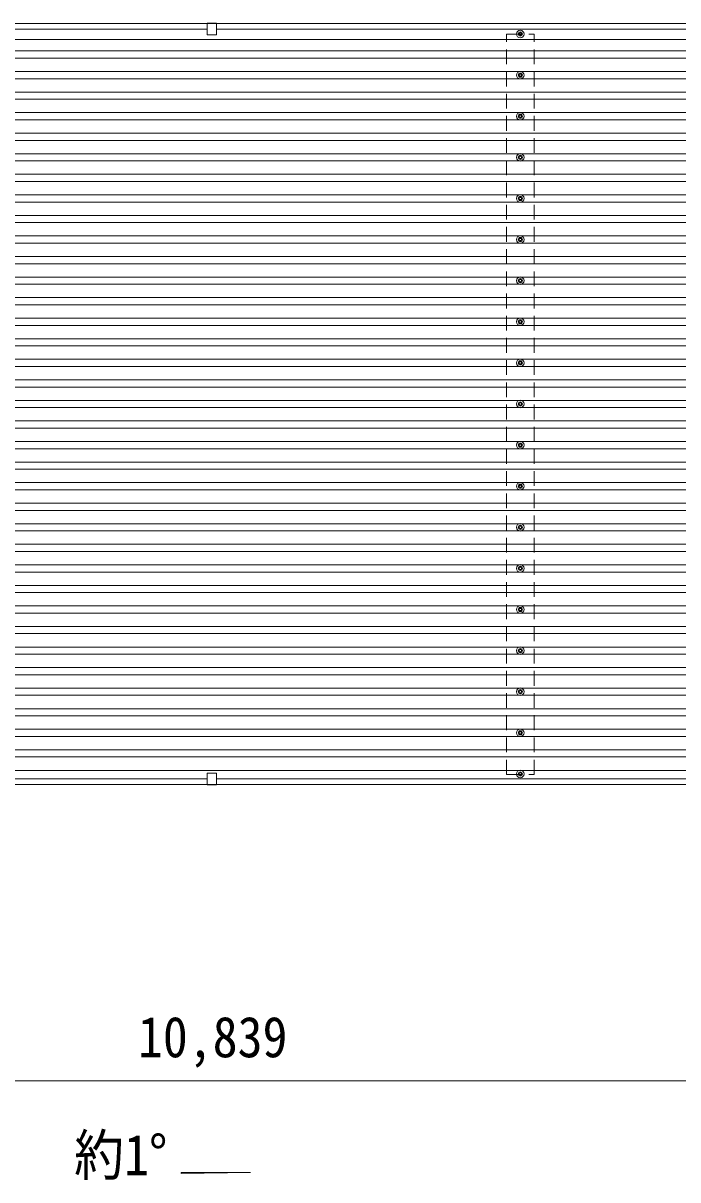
# Model space of a CAD drawing. Units: millimetres at full size, sheet at 1:60; details may follow other scales. Extents: x -16864 to 16864, y -11640 to 11640.
# Drawn here: x 3435 to 6619, y -3692 to 1936 of the extents above; entities that cross this region are included whole.
import ezdxf
from ezdxf.enums import TextEntityAlignment as Align

# ---------------------------------------------------------------- set-up
doc = ezdxf.new("R2010")
doc.units = ezdxf.units.MM
doc.header["$LTSCALE"] = 60
doc.linetypes.add('DASHED1', pattern=[1.8, 1.2, -0.6])
for name, color, linetype, lineweight in [('0-2_TEXT1', 4, 'Continuous', 9), ('0-7_PARTS2', 7, 'Continuous', 9), ('0-8_TABLE1', 6, 'Continuous', 9), ('1-1', 2, 'Continuous', 9), ('1-2', 134, 'Continuous', 9), ('1-3', 5, 'Continuous', 5), ('1-4', 2, 'DASHED1', 9), ('1-5', 6, 'Continuous', 9)]:
    doc.layers.add(name, color=color, linetype=linetype, lineweight=lineweight)
doc.styles.add('ＭＳ ゴシック', font='')
doc.styles.get('ＭＳ ゴシック').set_extended_font_data('MS Gothic')

msp = doc.modelspace()

# ---------------------------------------------------------------- linework, layer by layer
at = {"layer": '0-2_TEXT1'}
msp.add_line((4539.82, -3656.83), (4203.82, -3661.63), dxfattribs=at)
at = {"layer": '0-7_PARTS2', "color": 4}
for p, q in [((4203.82, -3661.63), (4203.82, -3656.83)), ((4203.82, -3656.83), (4539.82, -3656.83))]:
    msp.add_line(p, q, dxfattribs=at)
at = {"layer": '0-8_TABLE1'}
msp.add_line((9772.62, -3210.02), (-1066.3, -3210.02), dxfattribs=at)
at = {"layer": '1-1'}
for p, q in [((-1033.71, 1934.84), (4329.77, 1934.84)), ((4374.77, 1934.84), (9738.68, 1934.84)), ((-1033.73, 1905.84), (4329.77, 1905.84)), ((4374.77, 1905.84), (9738.66, 1905.84)), ((-1008.38, 1856.34), (9711.16, 1856.34)), ((-1033.77, -1740.16), (4329.77, -1740.16)), ((-1008.38, -1699.66), (9711.16, -1699.66)), ((4374.77, -1740.16), (9738.66, -1740.16)), ((-1031.67, -1769.16), (4329.77, -1769.16)), ((4374.77, -1769.16), (9738.68, -1769.16))]:
    msp.add_line(p, q, dxfattribs=at)
at = {"layer": '1-2'}
for p, q in [((-1008.38, 1800.34), (9711.16, 1800.34)), ((-1008.38, 1765.34), (9711.16, 1765.34)), ((-1008.38, 1700.34), (9711.16, 1700.34)), ((-1008.38, 1665.34), (9711.16, 1665.34)), ((-1008.38, 1600.34), (9711.16, 1600.34)), ((-1008.38, 1565.34), (9711.16, 1565.34)), ((-1008.38, 1500.34), (9711.16, 1500.34)), ((-1008.38, 1465.34), (9711.16, 1465.34)), ((-1008.38, 1400.34), (9711.16, 1400.34)), ((-1008.38, 1365.34), (9711.16, 1365.34)), ((-1008.38, 1300.34), (9711.16, 1300.34)), ((-1008.38, 1265.34), (9711.16, 1265.34)), ((-1008.38, 1200.34), (9711.16, 1200.34)), ((-1008.38, 1165.34), (9711.16, 1165.34)), ((-1008.38, 1100.34), (9711.16, 1100.34)), ((-1008.38, 1065.34), (9711.16, 1065.34)), ((-1008.38, 1000.34), (9711.16, 1000.34)), ((-1008.38, 965.34), (9711.16, 965.34)), ((-1008.38, 900.34), (9711.16, 900.34)), ((-1008.38, 865.34), (9711.16, 865.34)), ((-1008.38, 800.34), (9711.16, 800.34)), ((-1008.38, 765.34), (9711.16, 765.34)), ((-1008.38, 700.34), (9711.16, 700.34)), ((-1008.38, 665.34), (9711.16, 665.34)), ((-1008.38, 600.34), (9711.16, 600.34)), ((-1008.38, 565.34), (9711.16, 565.34)), ((-1008.38, 500.34), (9711.16, 500.34)), ((-1008.38, 465.34), (9711.16, 465.34)), ((-1008.38, 400.34), (9711.16, 400.34)), ((-1008.38, 365.34), (9711.16, 365.34)), ((-1008.38, 300.34), (9711.16, 300.34)), ((-1008.38, 265.34), (9711.16, 265.34)), ((-1008.38, 200.34), (9711.16, 200.34)), ((-1008.38, 165.34), (9711.16, 165.34)), ((-1008.38, 100.34), (9711.16, 100.34)), ((-1008.38, 65.34), (9711.16, 65.34)), ((-1008.38, 0.34), (9711.16, 0.34)), ((-1008.38, -34.66), (9711.16, -34.66)), ((-1008.38, -99.66), (9711.16, -99.66)), ((-1008.38, -134.66), (9711.16, -134.66)), ((-1008.38, -199.66), (9711.16, -199.66)), ((-1008.38, -234.66), (9711.16, -234.66)), ((-1008.38, -299.66), (9711.16, -299.66)), ((-1008.38, -334.66), (9711.16, -334.66)), ((-1008.38, -399.66), (9711.16, -399.66)), ((-1008.38, -434.66), (9711.16, -434.66)), ((-1008.38, -499.66), (9711.16, -499.66)), ((-1008.38, -534.66), (9711.16, -534.66)), ((-1008.38, -599.66), (9711.16, -599.66)), ((-1008.38, -634.66), (9711.16, -634.66)), ((-1008.38, -699.66), (9711.16, -699.66)), ((-1008.38, -734.66), (9711.16, -734.66)), ((-1008.38, -799.66), (9711.16, -799.66)), ((-1008.38, -834.66), (9711.16, -834.66)), ((-1008.38, -899.66), (9711.16, -899.66)), ((-1008.38, -934.66), (9711.16, -934.66)), ((-1008.38, -999.66), (9711.16, -999.66)), ((-1008.38, -1034.66), (9711.16, -1034.66)), ((-1008.38, -1099.66), (9711.16, -1099.66)), ((-1008.38, -1134.66), (9711.16, -1134.66)), ((-1008.38, -1199.66), (9711.16, -1199.66)), ((-1008.38, -1234.66), (9711.16, -1234.66)), ((-1008.38, -1299.66), (9711.16, -1299.66)), ((-1008.38, -1334.66), (9711.16, -1334.66)), ((-1008.38, -1399.66), (9711.16, -1399.66)), ((-1008.38, -1434.66), (9711.16, -1434.66)), ((-1008.38, -1499.66), (9711.16, -1499.66)), ((-1008.38, -1534.66), (9711.16, -1534.66)), ((-1008.38, -1599.66), (9711.16, -1599.66)), ((-1008.38, -1634.66), (9711.16, -1634.66))]:
    msp.add_line(p, q, dxfattribs=at)
at = {"layer": '1-3'}
for p, q in [((5846.76, 1884.59), (5842.35, 1884.59)), ((5846.76, 1884.59), (5842.35, 1884.59)), ((5846.76, 1881.09), (5842.35, 1881.09)), ((5846.76, 1881.09), (5842.35, 1881.09)), ((5850.59, 1892.84), (5850.59, 1888.42)), ((5850.59, 1877.26), (5850.59, 1872.84)), ((5854.09, 1892.84), (5854.09, 1888.42)), ((5854.09, 1877.26), (5854.09, 1872.84)), ((5862.34, 1884.59), (5857.93, 1884.59)), ((5862.34, 1884.59), (5857.93, 1884.59)), ((5862.34, 1881.09), (5857.93, 1881.09)), ((5862.34, 1881.09), (5857.93, 1881.09)), ((5850.59, 1692.84), (5850.59, 1688.42)), ((5854.09, 1692.84), (5854.09, 1688.42)), ((5846.76, 1684.59), (5842.35, 1684.59)), ((5846.76, 1681.09), (5842.35, 1681.09)), ((5850.59, 1677.26), (5850.59, 1672.84)), ((5854.09, 1677.26), (5854.09, 1672.84)), ((5862.34, 1684.59), (5857.93, 1684.59)), ((5862.34, 1681.09), (5857.93, 1681.09)), ((5846.76, 1484.59), (5842.35, 1484.59)), ((5846.76, 1481.09), (5842.35, 1481.09)), ((5850.59, 1492.84), (5850.59, 1488.42)), ((5850.59, 1477.26), (5850.59, 1472.84)), ((5854.09, 1492.84), (5854.09, 1488.42)), ((5854.09, 1477.26), (5854.09, 1472.84)), ((5862.34, 1484.59), (5857.93, 1484.59)), ((5862.34, 1481.09), (5857.93, 1481.09)), ((5846.76, 1284.59), (5842.35, 1284.59)), ((5846.76, 1281.09), (5842.35, 1281.09)), ((5850.59, 1292.84), (5850.59, 1288.42)), ((5850.59, 1277.26), (5850.59, 1272.84)), ((5854.09, 1292.84), (5854.09, 1288.42)), ((5854.09, 1277.26), (5854.09, 1272.84)), ((5862.34, 1284.59), (5857.93, 1284.59)), ((5862.34, 1281.09), (5857.93, 1281.09)), ((5846.76, 1084.59), (5842.35, 1084.59)), ((5846.76, 1081.09), (5842.35, 1081.09)), ((5850.59, 1092.84), (5850.59, 1088.42)), ((5850.59, 1077.26), (5850.59, 1072.84)), ((5854.09, 1092.84), (5854.09, 1088.42)), ((5854.09, 1077.26), (5854.09, 1072.84)), ((5862.34, 1084.59), (5857.93, 1084.59)), ((5862.34, 1081.09), (5857.93, 1081.09)), ((5846.76, 884.59), (5842.35, 884.59)), ((5846.76, 881.09), (5842.35, 881.09)), ((5850.59, 892.84), (5850.59, 888.42)), ((5850.59, 877.26), (5850.59, 872.84)), ((5854.09, 892.84), (5854.09, 888.42)), ((5854.09, 877.26), (5854.09, 872.84)), ((5862.34, 884.59), (5857.93, 884.59)), ((5862.34, 881.09), (5857.93, 881.09)), ((5846.76, 684.59), (5842.35, 684.59)), ((5846.76, 681.09), (5842.35, 681.09)), ((5850.59, 692.84), (5850.59, 688.42)), ((5850.59, 677.26), (5850.59, 672.84)), ((5854.09, 692.84), (5854.09, 688.42)), ((5854.09, 677.26), (5854.09, 672.84)), ((5862.34, 684.59), (5857.93, 684.59)), ((5862.34, 681.09), (5857.93, 681.09)), ((5846.76, 484.59), (5842.35, 484.59)), ((5846.76, 481.09), (5842.35, 481.09)), ((5850.59, 492.84), (5850.59, 488.42)), ((5850.59, 477.26), (5850.59, 472.84)), ((5854.09, 492.84), (5854.09, 488.42)), ((5854.09, 477.26), (5854.09, 472.84)), ((5862.34, 484.59), (5857.93, 484.59)), ((5862.34, 481.09), (5857.93, 481.09)), ((5846.76, 284.59), (5842.35, 284.59)), ((5850.59, 292.84), (5850.59, 288.42)), ((5854.09, 292.84), (5854.09, 288.42)), ((5862.34, 284.59), (5857.93, 284.59)), ((5846.76, 281.09), (5842.35, 281.09)), ((5850.59, 277.26), (5850.59, 272.84)), ((5854.09, 277.26), (5854.09, 272.84)), ((5862.34, 281.09), (5857.93, 281.09)), ((5846.76, 84.59), (5842.35, 84.59)), ((5846.76, 81.09), (5842.35, 81.09)), ((5850.59, 92.84), (5850.59, 88.42)), ((5850.59, 77.26), (5850.59, 72.84)), ((5854.09, 92.84), (5854.09, 88.42)), ((5854.09, 77.26), (5854.09, 72.84)), ((5862.34, 84.59), (5857.93, 84.59)), ((5862.34, 81.09), (5857.93, 81.09)), ((5850.59, -107.16), (5850.59, -111.58)), ((5854.09, -107.16), (5854.09, -111.58)), ((5846.76, -115.41), (5842.35, -115.41)), ((5846.76, -118.91), (5842.35, -118.91)), ((5850.59, -122.74), (5850.59, -127.16)), ((5854.09, -122.74), (5854.09, -127.16)), ((5862.34, -115.41), (5857.93, -115.41)), ((5862.34, -118.91), (5857.93, -118.91)), ((5846.76, -315.41), (5842.35, -315.41)), ((5846.76, -318.91), (5842.35, -318.91)), ((5850.59, -307.16), (5850.59, -311.58)), ((5850.59, -322.74), (5850.59, -327.16)), ((5854.09, -307.16), (5854.09, -311.58)), ((5854.09, -322.74), (5854.09, -327.16)), ((5862.34, -315.41), (5857.93, -315.41)), ((5862.34, -318.91), (5857.93, -318.91)), ((5846.76, -515.41), (5842.35, -515.41)), ((5846.76, -518.91), (5842.35, -518.91)), ((5850.59, -507.16), (5850.59, -511.58)), ((5850.59, -522.74), (5850.59, -527.16)), ((5854.09, -507.16), (5854.09, -511.58)), ((5854.09, -522.74), (5854.09, -527.16)), ((5862.34, -515.41), (5857.93, -515.41)), ((5862.34, -518.91), (5857.93, -518.91)), ((5846.76, -715.41), (5842.35, -715.41)), ((5846.76, -718.91), (5842.35, -718.91)), ((5850.59, -707.16), (5850.59, -711.58)), ((5850.59, -722.74), (5850.59, -727.16)), ((5854.09, -707.16), (5854.09, -711.58)), ((5854.09, -722.74), (5854.09, -727.16)), ((5862.34, -715.41), (5857.93, -715.41)), ((5862.34, -718.91), (5857.93, -718.91)), ((5846.76, -915.41), (5842.35, -915.41)), ((5846.76, -918.91), (5842.35, -918.91)), ((5850.59, -907.16), (5850.59, -911.58)), ((5850.59, -922.74), (5850.59, -927.16)), ((5854.09, -907.16), (5854.09, -911.58)), ((5854.09, -922.74), (5854.09, -927.16)), ((5862.34, -915.41), (5857.93, -915.41)), ((5862.34, -918.91), (5857.93, -918.91)), ((5846.76, -1115.41), (5842.35, -1115.41)), ((5846.76, -1118.91), (5842.35, -1118.91)), ((5850.59, -1107.16), (5850.59, -1111.58)), ((5850.59, -1122.74), (5850.59, -1127.16)), ((5854.09, -1107.16), (5854.09, -1111.58)), ((5854.09, -1122.74), (5854.09, -1127.16)), ((5862.34, -1115.41), (5857.93, -1115.41)), ((5862.34, -1118.91), (5857.93, -1118.91)), ((5846.76, -1315.41), (5842.35, -1315.41)), ((5846.76, -1318.91), (5842.35, -1318.91)), ((5850.59, -1307.16), (5850.59, -1311.58)), ((5850.59, -1322.74), (5850.59, -1327.16)), ((5854.09, -1307.16), (5854.09, -1311.58)), ((5854.09, -1322.74), (5854.09, -1327.16)), ((5862.34, -1315.41), (5857.93, -1315.41)), ((5862.34, -1318.91), (5857.93, -1318.91)), ((5846.76, -1515.41), (5842.35, -1515.41)), ((5846.76, -1518.91), (5842.35, -1518.91)), ((5850.59, -1507.16), (5850.59, -1511.58)), ((5854.09, -1507.16), (5854.09, -1511.58)), ((5862.34, -1515.41), (5857.93, -1515.41)), ((5862.34, -1518.91), (5857.93, -1518.91)), ((5850.59, -1522.74), (5850.59, -1527.16)), ((5854.09, -1522.74), (5854.09, -1527.16)), ((5846.76, -1715.41), (5842.35, -1715.41)), ((5846.76, -1718.91), (5842.35, -1718.91)), ((5850.59, -1707.16), (5850.59, -1711.58)), ((5850.59, -1722.74), (5850.59, -1727.16)), ((5854.09, -1707.16), (5854.09, -1711.58)), ((5854.09, -1722.74), (5854.09, -1727.16)), ((5862.34, -1715.41), (5857.93, -1715.41)), ((5862.34, -1718.91), (5857.93, -1718.91))]:
    msp.add_line(p, q, dxfattribs=at)
for centre, radius in [((5852.34, 1882.84), 18.25), ((5852.34, 1882.84), 18.25), ((5852.34, 1882.84), 10.15), ((5852.34, 1882.84), 10.15), ((5852.34, 1882.84), 5.85), ((5852.34, 1882.84), 5.85), ((5852.34, 1882.84), 5.25), ((5852.34, 1882.84), 5.25), ((5852.34, 1682.84), 18.25), ((5852.34, 1682.84), 10.15), ((5852.34, 1682.84), 5.85), ((5852.34, 1682.84), 5.25), ((5852.34, 1482.84), 18.25), ((5852.34, 1482.84), 10.15), ((5852.34, 1482.84), 5.85), ((5852.34, 1482.84), 5.25), ((5852.34, 1282.84), 18.25), ((5852.34, 1282.84), 10.15), ((5852.34, 1282.84), 5.85), ((5852.34, 1282.84), 5.25), ((5852.34, 1082.84), 18.25), ((5852.34, 1082.84), 10.15), ((5852.34, 1082.84), 5.85), ((5852.34, 1082.84), 5.25), ((5852.34, 882.84), 18.25), ((5852.34, 882.84), 10.15), ((5852.34, 882.84), 5.85), ((5852.34, 882.84), 5.25), ((5852.34, 682.84), 18.25), ((5852.34, 682.84), 10.15), ((5852.34, 682.84), 5.85), ((5852.34, 682.84), 5.25), ((5852.34, 482.84), 18.25), ((5852.34, 482.84), 10.15), ((5852.34, 482.84), 5.85), ((5852.34, 482.84), 5.25), ((5852.34, 282.84), 18.25), ((5852.34, 282.84), 10.15), ((5852.34, 282.84), 5.85), ((5852.34, 282.84), 5.25), ((5852.34, 82.84), 18.25), ((5852.34, 82.84), 10.15), ((5852.34, 82.84), 5.85), ((5852.34, 82.84), 5.25), ((5852.34, -117.16), 18.25), ((5852.34, -117.16), 10.15), ((5852.34, -117.16), 5.85), ((5852.34, -117.16), 5.25), ((5852.34, -317.16), 18.25), ((5852.34, -317.16), 10.15), ((5852.34, -317.16), 5.85), ((5852.34, -317.16), 5.25), ((5852.34, -517.16), 18.25), ((5852.34, -517.16), 10.15), ((5852.34, -517.16), 5.85), ((5852.34, -517.16), 5.25), ((5852.34, -717.16), 18.25), ((5852.34, -717.16), 10.15), ((5852.34, -717.16), 5.85), ((5852.34, -717.16), 5.25), ((5852.34, -917.16), 18.25), ((5852.34, -917.16), 10.15), ((5852.34, -917.16), 5.85), ((5852.34, -917.16), 5.25), ((5852.34, -1117.16), 18.25), ((5852.34, -1117.16), 10.15), ((5852.34, -1117.16), 5.85), ((5852.34, -1117.16), 5.25), ((5852.34, -1317.16), 18.25), ((5852.34, -1317.16), 10.15), ((5852.34, -1317.16), 5.85), ((5852.34, -1317.16), 5.25), ((5852.34, -1517.16), 18.25), ((5852.34, -1517.16), 10.15), ((5852.34, -1517.16), 5.85), ((5852.34, -1517.16), 5.25), ((5852.34, -1717.16), 18.25), ((5852.34, -1717.16), 10.15), ((5852.34, -1717.16), 5.85), ((5852.34, -1717.16), 5.25)]:
    msp.add_circle(centre, radius, dxfattribs=at)
at = {"layer": '1-4'}
for p, q in [((4329.77, 1934.84), (4374.77, 1934.84)), ((5785.34, 1882.84), (5919.34, 1882.84)), ((5785.34, -1719.91), (5785.34, 1882.84)), ((5919.34, -1719.91), (5919.34, 1882.84)), ((5785.34, -1719.91), (5919.34, -1719.91)), ((4329.77, -1769.16), (4374.77, -1769.16))]:
    msp.add_line(p, q, dxfattribs=at)
at = {"layer": '1-5'}
for p, q in [((4374.77, 1935.84), (4329.77, 1935.84)), ((4329.77, 1879.34), (4329.77, 1935.84)), ((4374.77, 1879.34), (4374.77, 1935.84)), ((4351.56, 1879.34), (4329.77, 1879.34)), ((4374.77, 1879.34), (4352.99, 1879.34)), ((4351.56, -1713.66), (4329.77, -1713.66)), ((4329.77, -1713.66), (4329.77, -1770.16)), ((4374.77, -1713.66), (4352.99, -1713.66)), ((4374.77, -1713.66), (4374.77, -1770.16)), ((4374.77, -1770.16), (4329.77, -1770.16))]:
    msp.add_line(p, q, dxfattribs=at)
for centre, start, end in [((4351.56, 1879.84), 270, 315.573), ((4352.27, 1879.14), 44.427, 135.573), ((4352.99, 1879.84), 224.427, 270), ((4351.56, -1714.16), 44.427, 90), ((4352.27, -1713.46), 224.427, 315.573), ((4352.99, -1714.16), 90, 135.573)]:
    msp.add_arc(centre, 0.5, start, end, dxfattribs=at)

# ---------------------------------------------------------------- texts
at = {"layer": '0-7_PARTS2', "style": 'ＭＳ ゴシック', "width": 0.9}
msp.add_text('約1°', height=197.9, dxfattribs=at).set_placement((3682.73, -3729.39), align=Align.BOTTOM_LEFT)
at = {"layer": '0-8_TABLE1', "color": 7, "style": 'ＭＳ ゴシック', "width": 0.9}
msp.add_text('10,839', height=197.9, dxfattribs=at).set_placement((3993.16, -3155.02), align=Align.BOTTOM_LEFT)

doc.saveas('drawing.dxf')
